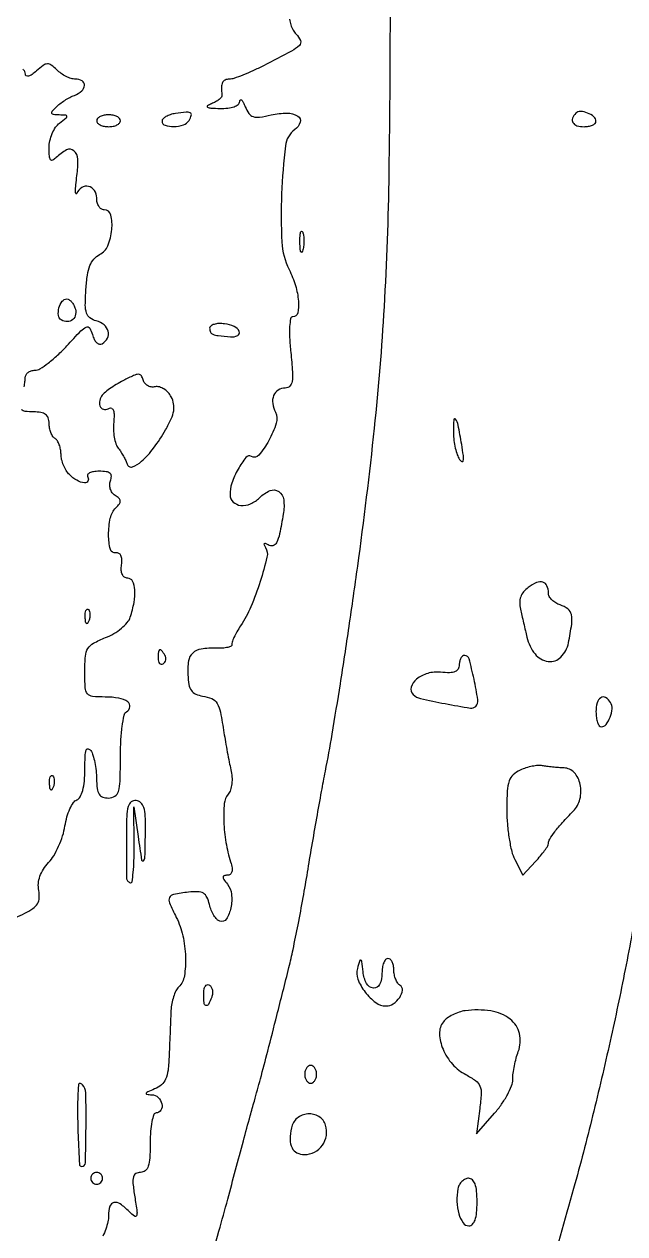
# Model space of a CAD drawing. Extents: x 0 to 5034, y 0 to 2560.
# Drawn here: x 2515.8 to 2616.8, y 1285.7 to 1489.2 of the extents above; entities that cross this region are included whole.
import ezdxf

# ---------------------------------------------------------------- set-up
doc = ezdxf.new("R2010")
doc.units = 0

msp = doc.modelspace()

# ---------------------------------------------------------------- linework, layer by layer
for points in [[(2322.927894, 1251.294968, 0.000022), (2409.49966, 1250.401181, 0.000401)], [(2546.716248, 1279.646875, 0.002274), (2548.563937, 1286.072193, 0.003792), (2550.05373, 1291.5, -0.000524), (2551.370757, 1296.424221, -0.00054), (2552.685117, 1301.296875, -0.000522), (2553.833401, 1305.518177, -0.002305), (2554.523604, 1308, 0.003712), (2555.552627, 1311.740876, 0.001947), (2556.779833, 1316.408157, 0.001474), (2558.31765, 1322.423841, 0.000625), (2560.346113, 1330.5, 0.009358), (2561.034117, 1333.490727, 0.003583), (2561.883318, 1337.675, 0.003546), (2562.740657, 1342.23174, 0.00435), (2563.474126, 1346.5, -0.00189), (2564.198066, 1350.84067, -0.001414), (2565.027443, 1355.61875, -0.001429), (2565.834214, 1360.114782, -0.003264), (2566.474511, 1363.5, 0.006542), (2567.615895, 1369.758841, 0.002752), (2568.993955, 1378.2018, 0.00256), (2570.464704, 1387.856786, 0.002217), (2571.910797, 1398, 0.008035), (2574.743306, 1421.273878, 0.01205), (2576.397974, 1441.672765, 0.010432), (2577.207078, 1464.153047, 0.004349), (2577.401726, 1494.5, 0.001919)], [(2560.447678, 1490.068324, 0.050681), (2560.650233, 1489.1461, 0.049996), (2561.03988, 1488.267421, 0.067125), (2561.567351, 1487.575506, -0.103538), (2562.276165, 1486.491399, -0.302242), (2562.095172, 1485.659813, -0.070754), (2560.790399, 1484.71209, -0.003519), (2556.080522, 1482.260781, -0.01117), (2554.290909, 1481.395183, -0.013389), (2552.568425, 1480.664105, -0.012133), (2551.095392, 1480.125823, -0.081702), (2550.330522, 1480, 0.099401), (2549.596862, 1479.852692, 0.187262), (2549.168097, 1479.439802, 0.110426), (2548.998746, 1478.66079, 0.024458), (2549.074, 1477.289043, -0.198103), (2548.978646, 1476.966486, -0.05185), (2548.590462, 1476.575795, -0.044467), (2548.016898, 1476.186646, -0.032984), (2547.324, 1475.859329, 0.043749), (2546.635113, 1475.515602, 0.574536), (2546.640258, 1475.286299, 0.113172), (2547.183701, 1475.130025, 0.00825), (2548.75, 1475.070285, 0.031912), (2550.0729, 1475.126116, 0.059086), (2551.119871, 1475.364657, 0.084325), (2551.808571, 1475.750161, 0.213554), (2552.063386, 1476.25, -0.187529), (2552.17448, 1476.497825, -0.408304), (2552.363984, 1476.498457, -0.084169), (2552.656569, 1476.097929, -0.019908), (2552.997686, 1475.340493, 0.058057), (2553.611379, 1474.215332, 0.164054), (2554.325005, 1473.694714, 0.111958), (2555.390249, 1473.607084, 0.020232), (2557.357037, 1473.967757, -0.051896), (2560.031395, 1474.285148, -0.143274), (2561.841501, 1473.783828, -0.343199), (2562.22657, 1472.744425, -0.159587), (2561.334641, 1471.502745, 0.20869), (2559.742043, 1468.7718, 0.01888), (2559.106319, 1460.712761, 0.023382), (2559.153447, 1452.576528, 0.102909), (2560.369722, 1447.960693, -0.042422), (2561.440984, 1445.262526, -0.053107), (2561.941503, 1442.617776, -0.072041), (2561.817637, 1440.651485, -0.354877), (2561.015332, 1440, 0.358059), (2560.630673, 1439.68403, 0.033996), (2560.464273, 1438.385866, 0.02848), (2560.45941, 1436.497776, 0.012444), (2560.657789, 1434, -0.008162), (2560.94644, 1430.721527, -0.056459), (2560.879902, 1429.111522, -0.157552), (2560.478405, 1428.314492, -0.200531), (2559.72579, 1428, 0.140792), (2558.537281, 1427.658567, 0.158162), (2557.77552, 1426.749717, 0.130654), (2557.60913, 1425.414939, 0.084556), (2558.078529, 1423.921497, -0.200266), (2558.221534, 1422.09036, -0.045373), (2556.9581, 1419.167867, -0.047525), (2555.287045, 1416.692032, -0.37517), (2554.027185, 1416.483199, 0.380362), (2553.106754, 1416.322023, 0.040949), (2551.802047, 1414.367773, 0.042289), (2550.725813, 1411.972501, 0.095582), (2550.435433, 1410.013695, 0.194185), (2550.975624, 1408.826481, 0.168204), (2552.228347, 1408.256646, 0.125272), (2553.881189, 1408.515981, 0.095418), (2555.404321, 1409.547178, -0.095363), (2557.167122, 1410.740917, -0.257979), (2558.620077, 1410.595354, -0.214832), (2559.458761, 1409.204957, -0.072862), (2559.396077, 1406.788057, -0.007944), (2558.764624, 1403.455938, -0.063079), (2558.258683, 1401.974802, -0.217107), (2557.64898, 1401.473573, -0.206373), (2556.852554, 1401.591126, 0.028511), (2556.392908, 1401.840187, 0.302408), (2556.192457, 1401.810349, 0.327446), (2556.153355, 1401.620204, 0.030885), (2556.392011, 1401.174729, -0.200163), (2556.65248, 1399.544861, -0.017595), (2555.506839, 1395.434494, -0.023881), (2553.934608, 1391.190176, -0.045942), (2552.215217, 1388, 0.016802), (2551.594117, 1386.992731, 0.022204), (2551.101566, 1386.033897, 0.020398), (2550.767949, 1385.220791, 0.159704), (2550.755108, 1384.817523, -0.367682), (2550.640236, 1384.560137, -0.055467), (2550.063965, 1384.359188, -0.040697), (2549.193976, 1384.233612, -0.022611), (2548.121603, 1384.215606, 0.040528), (2545.570683, 1384.081336, 0.155721), (2544.152672, 1383.409325, 0.169097), (2543.452957, 1382.079138, 0.049881), (2543.337201, 1379.744876, 0.031526), (2543.525414, 1378.088749, 0.107787), (2543.936128, 1377.092232, 0.13925), (2544.656255, 1376.499827, 0.067824), (2545.811149, 1376.172436, -0.068065), (2547.361128, 1375.732241, -0.158683), (2548.251936, 1374.939239, -0.084067), (2548.823302, 1373.42558, -0.010836), (2549.416716, 1370, 0.005265), (2549.666033, 1368.458899, 0.00363), (2549.979438, 1366.718625, 0.00366), (2550.305317, 1365.049025, 0.007467), (2550.590266, 1363.744254, -0.043295), (2550.759316, 1362.573558, -0.043381), (2550.724056, 1361.392024, -0.046921), (2550.502639, 1360.354801, -0.097466), (2550.108725, 1359.631006, 0.153084), (2549.469531, 1358.071181, 0.03046), (2549.395713, 1355.021841, 0.031575), (2549.745091, 1351.533645, 0.035358), (2550.526566, 1348.25, -0.033089), (2550.768648, 1347.252894, -0.101436), (2550.747786, 1346.561382, -0.179627), (2550.478394, 1346.157118, -0.158183), (2549.994187, 1346, 0.063998), (2549.433167, 1345.927897, 0.34024), (2549.255775, 1345.698974, 0.157944), (2549.385411, 1345.294222, 0.017368), (2549.989223, 1344.512986, -0.150569), (2550.685431, 1342.837555, -0.07308), (2550.566128, 1340.498637, -0.090536), (2549.831545, 1338.645748, -0.346586), (2548.740701, 1338.2531, -0.127049), (2548.24485, 1338.574078, -0.046307), (2547.733905, 1339.244791, -0.042213), (2547.286501, 1340.116731, -0.039062), (2546.978102, 1341.074139, 0.050798), (2546.546382, 1342.314092, 0.151587), (2545.948939, 1342.971774, 0.129922), (2545.021509, 1343.232524, 0.03322), (2543.450519, 1343.152751, 0.015926), (2540.946853, 1342.776917, 0.23917), (2540.265708, 1342.25871, 0.218492), (2540.247375, 1341.372441, 0.013301), (2541.395664, 1338.908692, -0.060797), (2542.48904, 1335.830448, -0.046177), (2542.945027, 1332.275212, -0.047619), (2542.752586, 1329.06599, -0.158902), (2541.808522, 1327.208522, 0.08231), (2541.342781, 1326.557724, 0.034454), (2540.933632, 1325.556724, 0.032909), (2540.634679, 1324.402039, 0.036602), (2540.503315, 1323.258522, 0.000058), (2540.446363, 1321.873262, 0.000021), (2540.365773, 1319.905537, 0.000021), (2540.277708, 1317.750897, 0.000025), (2540.194793, 1315.717776, -0.01782), (2539.999887, 1313.169795, -0.073645), (2539.605254, 1311.680373, -0.115595), (2538.900129, 1310.725764, -0.080735), (2537.75, 1310.031162, 0.008116), (2536.613951, 1309.552965, 0.171469), (2536.350736, 1309.305641, 0.520336), (2536.442761, 1309.130032, 0.023088), (2537.25, 1309.063386, -0.18235), (2538.330294, 1308.610535, -0.144242), (2538.971749, 1307.507194, -0.1969), (2538.815325, 1306.463177, -0.264215), (2538, 1306, 0.322437), (2537.610183, 1305.719449, 0.031449), (2537.29375, 1304.53125, 0.03053), (2537.072205, 1302.916554, 0.01883), (2537, 1301, -0.013238), (2536.932069, 1298.434773, -0.065541), (2536.66861, 1297.017904, -0.144404), (2536.162523, 1296.280639, -0.172276), (2535.372192, 1296, 0.135466), (2534.591162, 1295.784439, 0.20253), (2534.178232, 1295.221126, 0.084861), (2534.107074, 1294.103561, 0.013209), (2534.399855, 1291.900908, -0.004861), (2534.77874, 1289.374169, -0.125664), (2534.70285, 1288.692664, -0.505001), (2534.366266, 1288.597842, -0.031189), (2533.456234, 1289.400908, 0.041807), (2531.95238, 1290.672306, 0.205858), (2530.890624, 1290.901081, 0.282261), (2530.216878, 1290.280895, 0.06925), (2530, 1288.722506, -0.054155), (2529.887703, 1287.688736, -0.029401), (2529.539989, 1286.457268, -0.028932), (2529.03369, 1285.231934, -0.040356)], [(2515.799577, 1428.20625, 0.010353), (2515.940775, 1429.11775, 0.030524), (2515.986345, 1429.75, -0.127857), (2516.115857, 1430.226744, -0.099514), (2516.470549, 1430.632812, -0.088309), (2516.997264, 1430.905885, -0.075677), (2517.615523, 1431, 0.139904), (2518.464832, 1431.242387, 0.02413), (2519.856006, 1432.202857, 0.024624), (2521.422582, 1433.527044, 0.01982), (2522.974092, 1435.094833, -0.005557), (2525.340344, 1437.626398, -0.098706), (2526.251141, 1438.264665, -0.375594), (2526.828201, 1438.083558, -0.073212), (2527.291261, 1436.994217, 0.051153), (2527.589928, 1436.195888, 0.089845), (2528.009305, 1435.631937, 0.132927), (2528.478773, 1435.382814, 0.196765), (2528.932692, 1435.458401, 0.139762), (2529.800114, 1436.409346, 0.180381), (2529.922857, 1437.575725, 0.159548), (2529.240335, 1438.644067, 0.107937), (2527.942005, 1439.304915, -0.092861), (2526.876348, 1439.807867, -0.15833), (2526.301309, 1440.595581, -0.082028), (2526.091309, 1441.95883, -0.013293), (2526.192005, 1444.647703, -0.02037), (2526.441545, 1447.02119, -0.057954), (2526.870322, 1448.624834, -0.084517), (2527.535232, 1449.719928, -0.096131), (2528.5, 1450.476157, 0.178615), (2529.870536, 1451.964676, 0.072634), (2530.550539, 1454.677058, 0.086655), (2530.372936, 1457.130919, 0.344109), (2529.259666, 1458, -0.156244), (2528.779235, 1458.153886, -0.097498), (2528.370027, 1458.5875, -0.079656), (2528.093814, 1459.235214, -0.061105), (2528, 1460, 0.146681), (2527.619413, 1461.269422, 0.194613), (2526.636632, 1461.947286, 0.199201), (2525.477532, 1461.743699, 0.151766), (2524.636397, 1460.75, -0.660412), (2524.503174, 1460.749698, -0.105531), (2524.430725, 1461.115625, -0.022246), (2524.494853, 1462.195617, -0.007656), (2524.680871, 1463.75, 0.04224), (2524.820479, 1466.540451, 0.207096), (2524.159184, 1467.934771, 0.310733), (2522.933791, 1468.078764, 0.075096), (2521.2, 1466.8, -0.071689), (2520.612566, 1466.360558, -0.37588), (2520.25, 1466.441616, -0.143609), (2520.043689, 1467.013021, -0.015307), (2520, 1468.439757, -0.054451), (2520.129404, 1469.624501, -0.045008), (2520.514062, 1470.835565, -0.046858), (2521.079502, 1471.892741, -0.084375), (2521.75, 1472.607954, 0.006222), (2522.859212, 1473.471932, 0.241822), (2522.983589, 1473.748906, 0.381239), (2522.810519, 1473.923533, 0.010989), (2521.678571, 1473.968197, -0.022943), (2520.727854, 1474.028493, -0.283201), (2520.453638, 1474.241826, -0.272049), (2520.514791, 1474.590633, -0.021626), (2521.178571, 1475.305954, -0.032699), (2521.811305, 1475.854372, -0.019697), (2522.625893, 1476.422941, -0.019688), (2523.483826, 1476.926324, -0.032327), (2524.25, 1477.274569, 0.086955), (2525.480601, 1478.004642, 0.201784), (2525.951457, 1478.946354, 0.285715), (2525.548142, 1479.700359, 0.131505), (2524.428571, 1480, -0.077064), (2523.715153, 1480.110614, -0.038248), (2522.864194, 1480.454556, -0.036803), (2522.017746, 1480.95522, -0.044451), (2521.309717, 1481.547426, 0.035065), (2520.367664, 1482.365863, 0.174327), (2519.708376, 1482.569812, 0.149795), (2519.011949, 1482.321458, 0.023912), (2517.881146, 1481.392438, -0.028075), (2517.121015, 1480.778468, -0.085232), (2516.52567, 1480.488502, -0.218693), (2516.164004, 1480.542208, -0.253417), (2516, 1480.845012, 0.115224), (2515.897106, 1481.285579, 0.100424), (2515.606526, 1481.660722, 0.093457)], [(2514.319615, 1338.883856, 0.018612), (2515.902227, 1339.601111, 0.035497), (2517.286085, 1340.418838, 0.104183), (2518.043532, 1341.218153, 0.124151), (2518.341077, 1342.16706, 0.061503), (2518.257257, 1343.434577, -0.069114), (2518.196692, 1344.624021, -0.063107), (2518.456541, 1345.824414, -0.058126), (2519.035628, 1347.007022, -0.044668), (2519.918772, 1348.143187, 0.054458), (2520.778423, 1349.294864, 0.028234), (2521.601845, 1350.892264, 0.027699), (2522.27092, 1352.647869, 0.03756), (2522.663644, 1354.298006, -0.029734), (2523.000594, 1355.818987, -0.036376), (2523.500135, 1357.186705, -0.039448), (2524.076528, 1358.237389, -0.15722), (2524.64151, 1358.692676, 0.179268), (2525.223804, 1359.204601, 0.058781), (2525.651486, 1360.283436, 0.043259), (2525.924034, 1361.838212, 0.020946), (2526.015313, 1363.856989, -0.009537), (2526.064218, 1366.042593, -0.065634), (2526.248257, 1367.098712, -0.386185), (2526.576426, 1367.291039, -0.200132), (2527, 1367, -0.067883), (2527.374234, 1366.2013, -0.024558), (2527.689119, 1364.985937, -0.023822), (2527.90751, 1363.604321, -0.026112), (2527.984687, 1362.25, 0.026284), (2528.079785, 1360.5912, 0.111773), (2528.401923, 1359.658164, 0.171017), (2529.010697, 1359.168912, 0.084756), (2530, 1359, 0.141475), (2531.070105, 1359.308971, 0.184058), (2531.677964, 1360.117623, 0.063549), (2531.94533, 1361.844383, 0.006672), (2532, 1365.940983, -0.013656), (2532.073885, 1368.645812, -0.019716), (2532.298542, 1371.027561, -0.015879), (2532.616526, 1372.934531, -0.207983), (2533.016312, 1373.510081, 0.216519), (2533.582686, 1374.354576, 0.289393), (2533.232893, 1375.184033, 0.109981), (2531.716684, 1375.805923, 0.042564), (2529.440983, 1376, -0.024573), (2527.291508, 1376.105703, -0.20249), (2526.449438, 1376.563381, -0.156352), (2526.073128, 1377.553584, -0.013247), (2526, 1380.313354, -0.020795), (2526.10694, 1382.883539, -0.117449), (2526.531703, 1384.178321, -0.132825), (2527.469758, 1385.062553, -0.029472), (2529.490692, 1385.996348, 0.040251), (2530.876273, 1386.673141, 0.038737), (2532.154518, 1387.57084, 0.041324), (2533.152308, 1388.542822, 0.100308), (2533.657211, 1389.432994, 0.034605), (2534.287618, 1391.935027, 0.061099), (2534.405808, 1394.058844, 0.094984), (2534.031989, 1395.487887, 0.289055), (2533.220163, 1396, -0.15366), (2532.695007, 1396.165293, -0.133412), (2532.323859, 1396.609828, -0.094513), (2532.147867, 1397.322977, -0.047947), (2532.187142, 1398.25, 0.042012), (2532.237088, 1399.170828, 0.102457), (2532.080298, 1399.828631, 0.167053), (2531.737143, 1400.18306, 0.168546), (2531.25, 1400.25, -0.400902), (2530.303068, 1400.850522, -0.060563), (2530.002534, 1403.300067, -0.053013), (2530.297742, 1406.105915, -0.144658), (2531.241641, 1407.841641, 0.040038), (2531.813239, 1408.512925, 0.175427), (2531.953942, 1409.005923, 0.19074), (2531.741942, 1409.449019, 0.048541), (2531.095924, 1409.940716, -0.097503), (2530.612493, 1410.389245, -0.081122), (2530.296562, 1411.016551, -0.079659), (2530.192941, 1411.722825, -0.088505), (2530.322898, 1412.399075, 0.084674), (2530.475589, 1413.162265, 0.229552), (2530.255071, 1413.652419, 0.144793), (2529.623932, 1413.926098, 0.030401), (2528.409598, 1414, 0.036283), (2527.461971, 1413.931144, 0.084535), (2526.787223, 1413.712221, 0.16619), (2526.476158, 1413.384298, 0.25088), (2526.5, 1413, -0.276379), (2526.509713, 1412.31983, -0.305074), (2525.925197, 1412.034898, -0.098583), (2524.660312, 1412.475472, -0.06351), (2523.428571, 1413.428571, -0.059052), (2522.881502, 1414.12275, -0.039008), (2522.419643, 1415.028646, -0.039028), (2522.104395, 1415.994489, -0.059439), (2522, 1416.869554, 0.045298), (2521.925954, 1417.685199, 0.045587), (2521.70625, 1418.472368, 0.049632), (2521.383681, 1419.119407, 0.114387), (2521, 1419.5, -0.111412), (2520.616444, 1419.876024, -0.050262), (2520.29375, 1420.50665, -0.046318), (2520.074077, 1421.270704, -0.046881), (2520, 1422.059017, 0.082326), (2519.849567, 1422.96647, 0.152161), (2519.412976, 1423.564553, 0.119227), (2518.625866, 1423.898164, 0.040912), (2517.383369, 1424, -0.029118), (2515.97677, 1424.081983, -0.18309), (2515.349645, 1424.407361, -0.211216)], [(2619.237668, 1342.622481, -0.005771), (2616.918781, 1330.148852, -0.005981), (2614.383682, 1318.095831, -0.005164), (2611.439814, 1305.5, -0.00804), (2608.246131, 1293.29861, -0.003507), (2603.633751, 1277.203935, -0.002125), (2598.922855, 1261.43821, -0.034365), (2596.954492, 1256.260898, 0.078149), (2595.584027, 1251.422819, 0.377257), (2597.072475, 1249.253877, 0.060351), (2602.450427, 1248.565528, 0.00144), (2627.750023, 1248.467721, -0.000717)]]:
    msp.add_lwpolyline(points, format="xyb")
for points in [[(2541.25, 1474.220262, 0.038143), (2540.388659, 1474.014375, 0.052458), (2539.660937, 1473.693142, 0.064441), (2539.160162, 1473.313065, 0.200855), (2539, 1472.930449, 0.325734), (2539.509678, 1472.231105, 0.0855), (2540.966867, 1472.024822, 0.073476), (2542.593242, 1472.315142, 0.175233), (2543.541119, 1473.066531, 0.064492), (2543.921494, 1473.907505, 0.365103), (2543.742371, 1474.326296, 0.143784), (2543.032513, 1474.456118, 0.013414)], [(2608.597766, 1474.264432, 0.104297), (2608.047981, 1473.420792, 0.235241), (2608.116527, 1472.680805, 0.186855), (2608.79516, 1472.16822, 0.069473), (2610, 1472, 0.042713), (2610.765672, 1472.065528, 0.06238), (2611.4125, 1472.262322, 0.081888), (2611.850784, 1472.551578, 0.208972), (2612, 1472.893011, 0.218907), (2611.6448, 1473.665438, 0.081579), (2610.599301, 1474.300655, 0.081237), (2609.401339, 1474.569868, 0.214275)], [(2528, 1473, 0.191087), (2528.151477, 1472.618118, 0.088204), (2528.5875, 1472.29375, 0.068025), (2529.234582, 1472.073693, 0.048028), (2530, 1472, 0.048028), (2530.765418, 1472.073693, 0.068025), (2531.4125, 1472.29375, 0.088204), (2531.848523, 1472.618118, 0.191087), (2532, 1473, 0.191087), (2531.848523, 1473.381882, 0.088204), (2531.4125, 1473.70625, 0.068025), (2530.765418, 1473.926307, 0.048028), (2530, 1474, 0.048028), (2529.234582, 1473.926307, 0.068025), (2528.5875, 1473.70625, 0.088204), (2528.151477, 1473.381882, 0.191087)], [(2562.692991, 1451.269032, -0.087174), (2562.51666, 1450.883358, -0.597527), (2562.356533, 1450.900903, -0.080377), (2562.235556, 1451.431793, -0.012823), (2562.194949, 1452.5, -0.014395), (2562.212705, 1453.580113, -0.052471), (2562.315079, 1454.257153, -0.333666), (2562.47713, 1454.386009, -0.31318), (2562.655937, 1454.269032, -0.06278), (2562.814405, 1453.671085, -0.030339), (2562.872264, 1452.880008, -0.029507), (2562.832894, 1452.036634, -0.037336)], [(2524.349337, 1441.532025, -0.131747), (2524.465017, 1440.428248, -0.17276), (2523.982861, 1439.545048, -0.180473), (2523.070852, 1439.189375, -0.143043), (2522.043674, 1439.473008, -0.230484), (2521.562951, 1440.232722, -0.09425), (2521.659164, 1441.482475, -0.094942), (2522.206116, 1442.603013, -0.236092), (2523, 1443, -0.149852), (2523.341762, 1442.895219, -0.058191), (2523.720602, 1442.568782, -0.050787), (2524.075685, 1442.093682, -0.04351)], [(2547, 1438.066422, 0.119629), (2547.153032, 1437.435967, 0.177808), (2547.567274, 1437.055744, 0.069148), (2548.447789, 1436.82848, 0.007844), (2550.5, 1436.625, 0.125287), (2551.721121, 1436.829758, 0.414473), (2551.986537, 1437.514989, 0.185376), (2551.13941, 1438.366379, 0.074374), (2549.531089, 1438.816422, 0.039814), (2548.561617, 1438.859867, 0.063402), (2547.743507, 1438.726634, 0.088849), (2547.19185, 1438.449661, 0.236322)], [(2532.5, 1429.275343, 0.016563), (2531.301358, 1428.598197, 0.017844), (2530.18032, 1427.85885, 0.017654), (2529.267708, 1427.15926, 0.076917), (2528.815983, 1426.652387, 0.11387), (2528.460058, 1425.670126, 0.176457), (2528.662142, 1424.800967, 0.22671), (2529.315268, 1424.403089, 0.165189), (2530.156309, 1424.596604, -0.276479), (2530.53994, 1424.602011, -0.191045), (2530.815966, 1424.252076, -0.074977), (2530.929786, 1423.448201, -0.023877), (2530.86101, 1422.237935, 0.036457), (2530.821623, 1420.993097, 0.033845), (2530.960417, 1419.72382, 0.035615), (2531.241737, 1418.61179, 0.088269), (2531.639527, 1417.875018, -0.02377), (2532.087368, 1417.25248, -0.01701), (2532.52997, 1416.517556, -0.017232), (2532.904436, 1415.786877, -0.034941), (2533.137479, 1415.184746, 0.425006), (2534.003679, 1414.747334, 0.099615), (2535.565503, 1415.672332, 0.051396), (2537.581125, 1417.902926, 0.028035), (2539.592824, 1421, 0.022408), (2540.535028, 1422.831241, 0.064852), (2540.956666, 1424.19014, 0.088796), (2540.949937, 1425.352399, 0.073965), (2540.5484, 1426.522481, 0.066954), (2540.023085, 1427.270985, 0.06696), (2539.318673, 1427.854048, 0.073039), (2538.549465, 1428.190093, 0.115864), (2537.834318, 1428.215395, -0.087469), (2537.172933, 1428.20161, -0.092137), (2536.559724, 1428.416738, -0.097171), (2536.089416, 1428.825005, -0.110365), (2535.834318, 1429.363615, 0.096802), (2535.521553, 1430.072559, 0.252355), (2535.039859, 1430.315984, 0.102461), (2534.220792, 1430.123619, 0.011556)], [(2588.015313, 1420.416667, 0.030347), (2588.096302, 1419.189946, 0.026015), (2588.326278, 1417.916146, 0.026855), (2588.658551, 1416.779206, 0.065082), (2589.052413, 1416, 0.124703), (2589.447309, 1415.650366, 0.516633), (2589.682933, 1415.77219, 0.068296), (2589.685943, 1416.629635, 0.008258), (2589.40444, 1418.5, 0.006092), (2588.813353, 1421.783955, 0.109657), (2588.390828, 1422.759539, 0.704928), (2588.075067, 1422.667232, 0.015899)], [(2600.613251, 1394.459153, 0.063761), (2599.82993, 1393.716547, 0.084417), (2599.345637, 1392.863385, 0.083551), (2599.167568, 1391.891105, 0.061086), (2599.285659, 1390.797829, -0.000064), (2599.532082, 1389.742972, -0.000036), (2599.831011, 1388.462201, -0.000036), (2600.132598, 1387.16921, -0.000058), (2600.387953, 1386.073495, 0.110672), (2601.746973, 1383.255012, 0.19391), (2603.963867, 1381.991606, 0.236538), (2606.103225, 1382.723463, 0.145833), (2607.375, 1385.125, 0.01378), (2607.91351, 1388.26518, 0.088911), (2607.857325, 1389.86634, 0.173433), (2607.259037, 1390.829417, 0.091286), (2606, 1391.5, -0.058312), (2605.235221, 1391.845043, -0.061871), (2604.5875, 1392.351804, -0.069313), (2604.148166, 1392.935874, -0.127306), (2604, 1393.508371, 0.097609), (2603.758647, 1394.732918, 0.230956), (2603.082084, 1395.33552, 0.172659), (2602.013747, 1395.262487, 0.055349)], [(2526.683114, 1388.8125, -0.054073), (2526.461564, 1388.395823, -0.470617), (2526.279315, 1388.37858, -0.168741), (2526.137993, 1388.670344, -0.018894), (2526.078947, 1389.416667, -0.028489), (2526.089945, 1390.112848, -0.077125), (2526.200665, 1390.592839, -0.208169), (2526.385309, 1390.77538, -0.296942), (2526.604167, 1390.729167, -0.126455), (2526.797407, 1390.402231, -0.060344), (2526.876576, 1389.916927, -0.05415), (2526.839148, 1389.359369, -0.051402)], [(2538.333333, 1382.543989, 0.059057), (2538.394948, 1382.024148, 0.126631), (2538.582917, 1381.669932, 0.191218), (2538.860929, 1381.534562, 0.158515), (2539.182979, 1381.613087, 0.108766), (2539.463027, 1381.88478, 0.099739), (2539.614038, 1382.257398, 0.095385), (2539.612382, 1382.673795, 0.090093), (2539.457295, 1383.069098, 0.02679), (2538.913397, 1383.852054, 0.350126), (2538.59208, 1383.929499, 0.269722), (2538.376303, 1383.618676, 0.019984)], [(2589, 1381.424634, -0.130629), (2588.810399, 1380.711297, -0.169704), (2588.303269, 1380.270961, -0.095629), (2587.375714, 1380.094369, -0.025179), (2585.859573, 1380.174634, 0.095477), (2583.696923, 1379.985703, 0.101319), (2581.809818, 1379.004539, 0.152869), (2580.92116, 1377.665732, 0.273532), (2581.239179, 1376.427488, 0.14184), (2582.46316, 1375.753096, 0.008607), (2586.603731, 1374.893987, 0.006356), (2590.865584, 1374.141957, 0.241366), (2591.765163, 1374.431829, 0.239127), (2592.124913, 1375.532283, 0.014879), (2591.481212, 1379.005852, 0.01353), (2590.639417, 1382.444973, 0.337975), (2589.912102, 1383, 0.168596), (2589.564126, 1382.879232, 0.094751), (2589.26793, 1382.537236, 0.07545), (2589.06765, 1382.027238, 0.055956)], [(2612, 1373.5, 0.033947), (2612.065089, 1372.542413, 0.051882), (2612.262322, 1371.734375, 0.06743), (2612.550354, 1371.178044, 0.244294), (2612.893011, 1371, 0.232695), (2613.701959, 1371.398027, 0.073583), (2614.377006, 1372.606577, 0.070271), (2614.698793, 1374.030995, 0.16021), (2614.444227, 1375.090242, 0.119359), (2613.628193, 1375.896913, 0.28724), (2612.813634, 1375.88275, 0.186251), (2612.198149, 1375.030943, 0.064446)], [(2599.25, 1363.711126, 0.082571), (2598.061029, 1362.916432, 0.124403), (2597.392457, 1361.87176, 0.068523), (2597.077638, 1360.188883, 0.012026), (2597, 1356.961493, 0.020729), (2597.098923, 1354.576405, 0.019328), (2597.395217, 1352.150865, 0.019726), (2597.826778, 1350.018077, 0.059942), (2598.34542, 1348.635313), (2599.690841, 1346.042013), (2601.84542, 1348.335458, 0.014639), (2602.670514, 1349.266929, 0.019036), (2603.367092, 1350.168981, 0.016949), (2603.88475, 1350.949518, 0.138809), (2604, 1351.356658, -0.140457), (2604.212319, 1352.09756, -0.023721), (2605.059478, 1353.321064, -0.020723), (2606.353033, 1354.874135, -0.009452), (2608.162727, 1356.798007, 0.132629), (2609.302158, 1358.834986, 0.113836), (2609.350414, 1361.297181, 0.131982), (2608.34658, 1363.275582, 0.203479), (2606.633423, 1364.076511, -0.009175), (2605.706895, 1364.126776, -0.006821), (2604.686068, 1364.21498, -0.006899), (2603.725063, 1364.32465, -0.015476), (2603, 1364.440451, 0.067612), (2602.267045, 1364.480294, 0.027851), (2601.279688, 1364.344776, 0.026932), (2600.221554, 1364.079161, 0.031169)], [(2520.683114, 1360.8125, -0.054073), (2520.461564, 1360.395823, -0.470617), (2520.279315, 1360.37858, -0.168741), (2520.137993, 1360.670344, -0.018894), (2520.078947, 1361.416667, -0.028489), (2520.089945, 1362.112848, -0.077125), (2520.200665, 1362.592839, -0.208169), (2520.385309, 1362.77538, -0.296942), (2520.604167, 1362.729167, -0.126455), (2520.797407, 1362.402231, -0.060344), (2520.876576, 1361.916927, -0.05415), (2520.839148, 1361.359369, -0.051402)], [(2533, 1352.411516), (2533, 1347.736508), (2533, 1345.5, 0.118935), (2533.050619, 1345.290209, 0.066633), (2533.201026, 1345.073437, 0.060536), (2533.422664, 1344.882849, 0.059832), (2533.684342, 1344.75, 0.474737), (2533.952929, 1344.90962, 0.012441), (2534.147786, 1346.482812, 0.017336), (2534.278, 1348.524717, 0.009856), (2534.301031, 1351), (2534.233378, 1357.5), (2534.959585, 1352.5, 0.003099), (2535.557324, 1348.55652, 0.601067), (2535.861738, 1348.451651, 0.201842), (2536.124441, 1349.037057, 0.002048), (2536.214286, 1353.670396, 0.015821), (2536.175942, 1356.015727, 0.06551), (2535.924414, 1357.407284, 0.126076), (2535.426288, 1358.200951, 0.154654), (2534.642857, 1358.581912, 0.204698), (2533.817214, 1358.363961, 0.163606), (2533.304657, 1357.589345, 0.057002), (2533.056724, 1355.907129, 0.008113)], [(2571.854976, 1330.31933, 0.165635), (2571.939667, 1328.496233, 0.069761), (2573.161356, 1326.332548, 0.069581), (2574.936756, 1324.581294, 0.16128), (2576.692007, 1324, 0.152054), (2577.907216, 1324.378301, 0.092923), (2578.974391, 1325.452988, 0.11695), (2579.433491, 1326.65901, 0.29518), (2579.048558, 1327.469989, -0.107553), (2578.646536, 1327.858149, -0.051006), (2578.308014, 1328.497835, -0.047243), (2578.077712, 1329.268486, -0.049033), (2578, 1330.059017, 0.049547), (2577.926216, 1330.801778, 0.069539), (2577.70625, 1331.429836, 0.089706), (2577.381787, 1331.852535, 0.186414), (2577, 1332, 0.226478), (2576.617064, 1331.817169, 0.074992), (2576.29375, 1331.265625, 0.057076), (2576.073116, 1330.457356, 0.038131), (2576, 1329.5, -0.104265), (2575.607504, 1327.638256, -0.31852), (2574.559087, 1327.011914, -0.260103), (2573.41148, 1327.775541, -0.089676), (2572.809648, 1329.75, 0.00319), (2572.593307, 1331.494705, 0.229746), (2572.438341, 1331.73051, 0.484027), (2572.261284, 1331.663089, 0.005879)], [(2547.349337, 1325.467975, -0.027681), (2546.794126, 1324.230543, -0.395517), (2546.377209, 1324.082867, -0.275668), (2546.063011, 1324.523001, -0.020503), (2546, 1326.059017, -0.045552), (2546.068264, 1326.806756, -0.099152), (2546.280921, 1327.339579, -0.177225), (2546.594852, 1327.57458, -0.214542), (2546.956326, 1327.526992, -0.126981), (2547.279146, 1327.190464, -0.081026), (2547.466258, 1326.678351, -0.072258), (2547.493102, 1326.073335, -0.066719)], [(2590, 1323.198261, 0.04616), (2588.95704, 1322.957001, 0.036873), (2587.890789, 1322.514605, 0.038102), (2586.95835, 1321.951647, 0.07327), (2586.330344, 1321.348007, 0.175674), (2585.681988, 1319.331616, 0.091534), (2586.263902, 1316.720231, 0.081112), (2587.859794, 1314.195456, 0.092259), (2590.115539, 1312.440252, -0.035503), (2591.757953, 1311.437285, -0.142199), (2592.481006, 1310.522927, -0.112409), (2592.691161, 1309.242739, -0.018293), (2592.44383, 1306.720637), (2591.873416, 1302.5), (2594.936708, 1305.962226, 0.028657), (2596.109073, 1307.451037, 0.028884), (2597.100158, 1309.060333, 0.030166), (2597.794143, 1310.557989, 0.093675), (2598, 1311.647126, -0.032166), (2598.066127, 1312.673957, -0.016981), (2598.27293, 1313.934751, -0.016828), (2598.573144, 1315.215832, -0.024875), (2598.929124, 1316.313583, 0.150616), (2599.124977, 1319.35359, 0.171481), (2597.546501, 1321.793035, 0.127822), (2594.313453, 1323.169728, 0.070961)], [(2563, 1312.5, 0.064853), (2563.074694, 1311.926543, 0.082425), (2563.29375, 1311.440625, 0.098894), (2563.618646, 1311.115568, 0.148195), (2564, 1311, 0.148195), (2564.381354, 1311.115568, 0.098894), (2564.70625, 1311.440625, 0.082425), (2564.925306, 1311.926543, 0.064853), (2565, 1312.5, 0.064853), (2564.925306, 1313.073457, 0.082425), (2564.70625, 1313.559375, 0.098894), (2564.381354, 1313.884432, 0.148195), (2564, 1314, 0.148195), (2563.618646, 1313.884432, 0.098894), (2563.29375, 1313.559375, 0.082425), (2563.074694, 1313.073457, 0.064853)], [(2524.944444, 1310.666667, 0.020294), (2524.782971, 1306.874776, 0.010651), (2524.874205, 1302.154661, 0.003208), (2525.098988, 1297.380126, 0.39864), (2525.5, 1297, 0.406096), (2526.101295, 1297.584811, 0.004924), (2526.208105, 1303.536152, 0.006535), (2526.179013, 1309.385426, 0.194227), (2525.611111, 1310.722222, 0.060589), (2525.372735, 1310.908902, 0.157913), (2525.163194, 1310.957986, 0.229655), (2525.015079, 1310.870281, 0.126049)], [(2560.755334, 1303.500447, 0.045054), (2560.558604, 1301.51646, 0.116641), (2560.875142, 1300.12348, 0.163919), (2561.689651, 1299.301156, 0.116833), (2562.960889, 1299, 0.12097), (2564.643155, 1299.413054, 0.116637), (2565.96936, 1300.56168, 0.115868), (2566.646309, 1302.189544, 0.118226), (2566.52042, 1303.935663, 0.180994), (2565.390468, 1305.375346, 0.156917), (2563.515065, 1305.826241, 0.154306), (2561.70556, 1305.100256, 0.175306)], [(2527, 1295, 0.099038), (2527.076342, 1294.618362, 0.097945), (2527.29375, 1294.29375, 0.097945), (2527.618362, 1294.076342, 0.099038), (2528, 1294, 0.099038), (2528.381638, 1294.076342, 0.097945), (2528.70625, 1294.29375, 0.097945), (2528.923658, 1294.618362, 0.099038), (2529, 1295, 0.099038), (2528.923658, 1295.381638, 0.097945), (2528.70625, 1295.70625, 0.097945), (2528.381638, 1295.923658, 0.099038), (2528, 1296, 0.099038), (2527.618362, 1295.923658, 0.097945), (2527.29375, 1295.70625, 0.097945), (2527.076342, 1295.381638, 0.099038)], [(2588.784701, 1293.25, 0.058385), (2588.59617, 1291.096257, 0.064035), (2588.924281, 1289.026515, 0.079595), (2589.645323, 1287.510575, 0.24683), (2590.616577, 1287, 0.204038), (2591.227121, 1287.259971, 0.108603), (2591.663536, 1287.972845, 0.061961), (2591.922786, 1289.193872, 0.021366), (2592, 1291, 0.020934), (2591.923022, 1292.837767, 0.06481), (2591.660833, 1294.04907, 0.116457), (2591.21131, 1294.743531, 0.193475), (2590.573324, 1295, 0.113951), (2590.001039, 1294.867859, 0.080331), (2589.459412, 1294.485938, 0.074343), (2589.030123, 1293.918766, 0.074018)]]:
    msp.add_lwpolyline(points, format="xyb", close=True)

doc.saveas('drawing.dxf')
